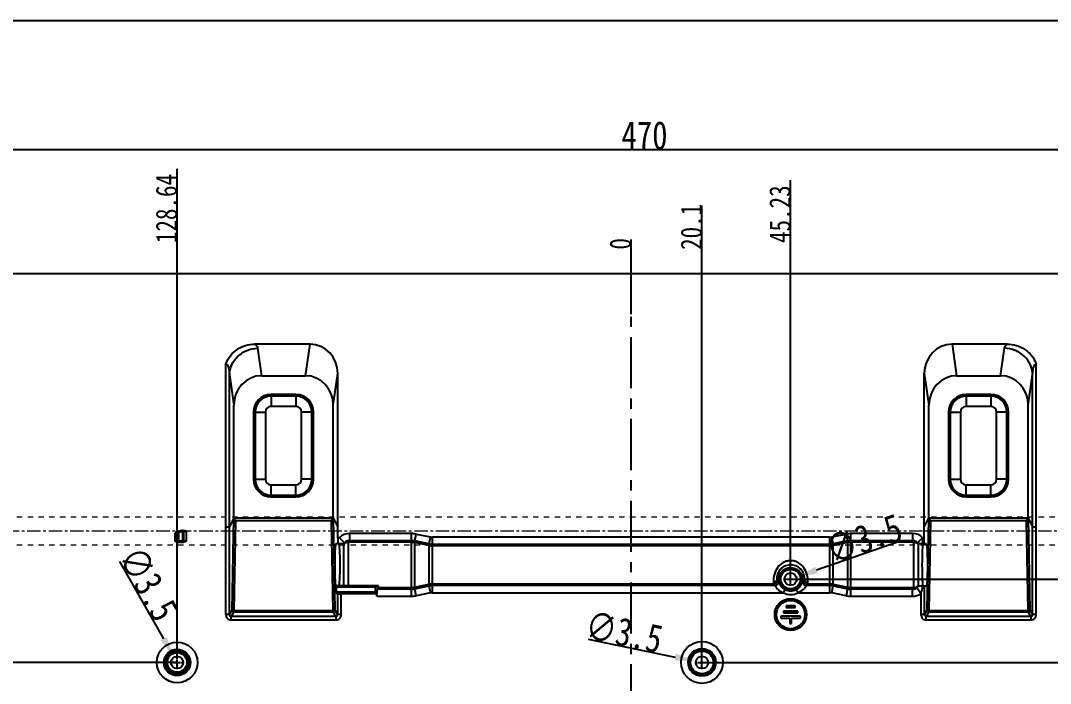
# Model space of a CAD drawing. Header units: millimetres. Extents: x 1572 to 4063, y -10865 to -3081.
# Drawn here: x 2594.6 to 2886.4, y -6379.7 to -6191.9 of the extents above; entities that cross this region are included whole.
import ezdxf

# ---------------------------------------------------------------- set-up
doc = ezdxf.new("R2010")
doc.units = ezdxf.units.MM
doc.header["$LTSCALE"] = 16.335
doc.header["$PDMODE"] = 3
doc.header["$PDSIZE"] = 0.3125
doc.linetypes.add('CENTER', pattern=[0.6, 0.375, -0.075, 0.075, -0.075])
doc.linetypes.add('HIDDEN', pattern=[0.2, 0.1, -0.1])
doc.layers.get('0').update_dxf_attribs({"linetype": 'CONTINUOUS'})
doc.layers.get('Defpoints').update_dxf_attribs({"linetype": 'CONTINUOUS'})
doc.layers.add('cool', color=153, linetype='HIDDEN', lineweight=9)
doc.layers.add('DEFAULT_2', color=8, linetype='HIDDEN')
doc.styles.get("Standard").update_dxf_attribs({"font": 'txt', "width": 0.8})
doc.dimstyles.new('ISO-25', dxfattribs={"dimtxt": 8, "dimasz": 6, "dimexe": 0, "dimexo": 0, "dimgap": 0, "dimtad": 1, "dimdsep": 46, "dimtxsty": 'Standard', "dimcen": 0, "dimclrd": 4, "dimclre": 4, "dimclrt": 6, "dimazin": 0, "dimtfac": 1, "dimtofl": 0, "dimtmove": 0, "dimatfit": 3, "dimfxl": 0, "dimarcsym": 0})

# ---------------------------------------------------------------- blocks, each defined once
blk = doc.blocks.new('*D739')
at = {"color": 4, "lineweight": -2, "transparency": 16777216}
blk.add_line((2622.58, -6345.18), (2635.1, -6367.05), dxfattribs=at)
at = {"color": 4, "transparency": 16777216}
blk.add_solid([(2635.97, -6366.56), (2634.23, -6367.55), (2638.08, -6372.26)], dxfattribs=at)
at = {"layer": 'Defpoints', "color": 0, "transparency": 16777216}
for p in [(2638.08, -6372.26), (2639.82, -6375.3)]:
    blk.add_point(p, dxfattribs=at)
at = {"color": 6, "transparency": 16777216, "insert": (2630.82, -6351.53), "char_height": 8, "attachment_point": 5, "rotation": 299.7956}
blk.add_mtext('∅3.5', dxfattribs=at)
blk = doc.blocks.new('*D740')
at = {"color": 4, "lineweight": -2, "transparency": 16777216}
blk.add_line((2755.4, -6367.23), (2780.1, -6372.24), dxfattribs=at)
at = {"color": 4, "transparency": 16777216}
blk.add_solid([(2780.3, -6371.26), (2779.9, -6373.22), (2785.98, -6373.43)], dxfattribs=at)
at = {"layer": 'Defpoints', "color": 0, "transparency": 16777216}
for p in [(2785.98, -6373.43), (2789.41, -6374.13)]:
    blk.add_point(p, dxfattribs=at)
at = {"color": 6, "transparency": 16777216, "insert": (2765.6, -6365.22), "char_height": 8, "attachment_point": 5, "rotation": 348.5403}
blk.add_mtext('∅3.5', dxfattribs=at)
blk = doc.blocks.new('*D741')
at = {"color": 4, "lineweight": -2, "transparency": 16777216}
blk.add_line((2843.96, -6339.4), (2820.14, -6347.63), dxfattribs=at)
at = {"color": 4, "transparency": 16777216}
blk.add_solid([(2819.82, -6346.68), (2820.47, -6348.57), (2814.47, -6349.59)], dxfattribs=at)
at = {"layer": 'Defpoints', "color": 0, "transparency": 16777216}
for p in [(2811.16, -6350.73), (2814.47, -6349.59)]:
    blk.add_point(p, dxfattribs=at)
at = {"color": 6, "transparency": 16777216, "insert": (2833.58, -6338.75), "char_height": 8, "attachment_point": 5, "rotation": 19.065}
blk.add_mtext('∅3.5', dxfattribs=at)
blk = doc.blocks.new('*D742')
at = {"color": 4, "lineweight": -2, "transparency": 16777216}
for p, q in [((2532.59, -6331.09), (2532.59, -6228.48)), ((2538.59, -6228.48), (2996.59, -6228.48)), ((3002.59, -6326.37), (3002.59, -6228.48))]:
    blk.add_line(p, q, dxfattribs=at)
at = {"color": 4, "transparency": 16777216}
for points in [[(2538.59, -6227.48), (2538.59, -6229.48), (2532.59, -6228.48)], [(2996.59, -6227.48), (2996.59, -6229.48), (3002.59, -6228.48)]]:
    blk.add_solid(points, dxfattribs=at)
at = {"layer": 'Defpoints', "color": 0, "transparency": 16777216}
for p in [(3002.59, -6228.48), (3002.59, -6326.37), (2532.59, -6331.09)]:
    blk.add_point(p, dxfattribs=at)
at = {"color": 6, "transparency": 16777216, "insert": (2771.41, -6224.48), "char_height": 8, "attachment_point": 5}
blk.add_mtext('470', dxfattribs=at)
blk = doc.blocks.new('cool_jt_f12')
at = {"layer": 'cool', "ltscale": 0.3}
for p, q in [((0, 7.0785), (0.856, 6.2225)), ((0, 7.0785), (12, 6.7035)), ((0.856, 6.2225), (0.856, -6.2225)), ((13.5, 5.827375), (0.856, 6.2225)), ((0.856, 6.2225), (13.5, 5.827375)), ((12, 6.7035), (12.856, 5.8475)), ((12, 6.7035), (12, -6.7035)), ((14.327375, 5), (13.5, 5.827375)), ((13.5, -5.827375), (13.5, 5.827375)), ((14.327375, -5), (14.327375, 5)), ((0.856, -6.2225), (13.5, -5.827375)), ((13.5, -5.827375), (14.327375, -5)), ((0.856, -6.2225), (0, -7.0785)), ((0, -7.0785), (12, -6.7035)), ((12, -6.7035), (12.856, -5.8475))]:
    blk.add_line(p, q, dxfattribs=at)
blk = doc.blocks.new('147')
at = {"layer": 'cool', "ltscale": 0.932966}
for p, q in [((229.57, -3849.57), (-211.77, -3849.57)), ((229.57, -3857.57), (-211.77, -3857.57))]:
    blk.add_line(p, q, dxfattribs=at)
at = {"layer": 'cool', "color": 1, "linetype": 'CENTER', "ltscale": 0.621977}
blk.add_line((243.9, -3853.57), (-226.1, -3853.57), dxfattribs=at)
at = {"layer": 'cool', "ltscale": 0.932966}
blk.add_blockref('cool_jt_f12', (-226.1, -3853.57), dxfattribs=at)
at = {"layer": 'cool', "ltscale": 0.932966, "rotation": 179.9999999999999}
blk.add_blockref('cool_jt_f12', (243.9, -3853.57), dxfattribs=at)
blk = doc.blocks.new('*D788')
at = {"color": 4, "lineweight": -2, "transparency": 16777216}
blk.add_line((2971.06, -6336.59), (3019.77, -6336.59), dxfattribs=at)
at = {"layer": 'Defpoints', "color": 0, "transparency": 16777216}
for p in [(2971.06, -6336.59), (3010.17, -6336.59), (2767.59, -6453.59)]:
    blk.add_point(p, dxfattribs=at)
at = {"color": 6, "transparency": 16777216, "insert": (3014.97, -6333.59), "char_height": 6, "attachment_point": 5}
blk.add_mtext('117', dxfattribs=at)
blk = doc.blocks.new('*D789')
at = {"color": 4, "lineweight": -2, "transparency": 16777216}
blk.add_line((2812.82, -6350.16), (3031.77, -6350.16), dxfattribs=at)
at = {"layer": 'Defpoints', "color": 0, "transparency": 16777216}
for p in [(2812.82, -6350.16), (3010.17, -6350.16), (2767.59, -6453.59)]:
    blk.add_point(p, dxfattribs=at)
at = {"color": 6, "transparency": 16777216, "insert": (3020.97, -6347.16), "char_height": 6, "attachment_point": 5}
blk.add_mtext('103.43', dxfattribs=at)
blk = doc.blocks.new('*D790')
at = {"color": 4, "lineweight": -2, "transparency": 16777216}
blk.add_line((2787.69, -6373.78), (3027.77, -6373.78), dxfattribs=at)
at = {"layer": 'Defpoints', "color": 0, "transparency": 16777216}
for p in [(2787.69, -6373.78), (3010.17, -6373.78), (2767.59, -6453.59)]:
    blk.add_point(p, dxfattribs=at)
at = {"color": 6, "transparency": 16777216, "insert": (3018.97, -6370.78), "char_height": 6, "attachment_point": 5}
blk.add_mtext('79.81', dxfattribs=at)
blk = doc.blocks.new('*D798')
at = {"color": 4, "lineweight": -2, "transparency": 16777216}
blk.add_line((2767.59, -6275.1), (2767.59, -6253.98), dxfattribs=at)
at = {"layer": 'Defpoints', "color": 0, "transparency": 16777216}
for p in [(2767.59, -6256.38), (2767.59, -6275.1), (2767.59, -6453.59)]:
    blk.add_point(p, dxfattribs=at)
at = {"color": 6, "transparency": 16777216, "insert": (2764.59, -6255.18), "char_height": 6, "attachment_point": 5, "rotation": 90}
blk.add_mtext('0', dxfattribs=at)
blk = doc.blocks.new('*D799')
at = {"color": 4, "lineweight": -2, "transparency": 16777216}
blk.add_line((2787.69, -6372.89), (2787.69, -6244.38), dxfattribs=at)
at = {"layer": 'Defpoints', "color": 0, "transparency": 16777216}
for p in [(2787.69, -6256.38), (2787.69, -6372.89), (2767.59, -6453.59)]:
    blk.add_point(p, dxfattribs=at)
at = {"color": 6, "transparency": 16777216, "insert": (2784.69, -6250.38), "char_height": 6, "attachment_point": 5, "rotation": 90}
blk.add_mtext('20.1', dxfattribs=at)
blk = doc.blocks.new('*D800')
at = {"color": 4, "lineweight": -2, "transparency": 16777216}
blk.add_line((2812.82, -6349.76), (2812.82, -6237.18), dxfattribs=at)
at = {"layer": 'Defpoints', "color": 0, "transparency": 16777216}
for p in [(2812.82, -6256.38), (2812.82, -6349.76), (2767.59, -6453.59)]:
    blk.add_point(p, dxfattribs=at)
at = {"color": 6, "transparency": 16777216, "insert": (2809.82, -6246.78), "char_height": 6, "attachment_point": 5, "rotation": 90}
blk.add_mtext('45.23', dxfattribs=at)
blk = doc.blocks.new('*D801')
at = {"color": 4, "lineweight": -2, "transparency": 16777216}
blk.add_line((2896.23, -6372.68), (2896.23, -6233.98), dxfattribs=at)
at = {"layer": 'Defpoints', "color": 0, "transparency": 16777216}
for p in [(2896.23, -6256.38), (2896.23, -6372.68), (2767.59, -6453.59)]:
    blk.add_point(p, dxfattribs=at)
at = {"color": 6, "transparency": 16777216, "insert": (2893.23, -6245.18), "char_height": 6, "attachment_point": 5, "rotation": 90}
blk.add_mtext('128.64', dxfattribs=at)
blk = doc.blocks.new('*D802')
at = {"color": 4, "lineweight": -2, "transparency": 16777216}
blk.add_line((2972.59, -6290.13), (2972.59, -6244.38), dxfattribs=at)
at = {"layer": 'Defpoints', "color": 0, "transparency": 16777216}
for p in [(2972.59, -6256.38), (2972.59, -6290.13), (2767.59, -6453.59)]:
    blk.add_point(p, dxfattribs=at)
at = {"color": 6, "transparency": 16777216, "insert": (2969.59, -6250.38), "char_height": 6, "attachment_point": 5, "rotation": 90}
blk.add_mtext('205', dxfattribs=at)
blk = doc.blocks.new('*D805')
at = {"color": 4, "lineweight": -2, "transparency": 16777216}
blk.add_line((2564.13, -6336.59), (2515.41, -6336.59), dxfattribs=at)
at = {"layer": 'Defpoints', "color": 0, "transparency": 16777216}
for p in [(2525.01, -6336.59), (2564.13, -6336.59), (2767.59, -6453.59)]:
    blk.add_point(p, dxfattribs=at)
at = {"color": 6, "transparency": 16777216, "insert": (2520.21, -6333.59), "char_height": 6, "attachment_point": 5}
blk.add_mtext('117', dxfattribs=at)
blk = doc.blocks.new('*D806')
at = {"color": 4, "lineweight": -2, "transparency": 16777216}
blk.add_line((2638.95, -6373.78), (2507.41, -6373.78), dxfattribs=at)
at = {"layer": 'Defpoints', "color": 0, "transparency": 16777216}
for p in [(2525.01, -6373.78), (2638.95, -6373.78), (2767.59, -6453.59)]:
    blk.add_point(p, dxfattribs=at)
at = {"color": 6, "transparency": 16777216, "insert": (2516.21, -6370.78), "char_height": 6, "attachment_point": 5}
blk.add_mtext('79.81', dxfattribs=at)
blk = doc.blocks.new('*D813')
at = {"color": 4, "lineweight": -2, "transparency": 16777216}
blk.add_line((2638.95, -6372.68), (2638.95, -6233.98), dxfattribs=at)
at = {"layer": 'Defpoints', "color": 0, "transparency": 16777216}
for p in [(2638.95, -6256.38), (2638.95, -6372.68), (2767.59, -6453.59)]:
    blk.add_point(p, dxfattribs=at)
at = {"color": 6, "transparency": 16777216, "insert": (2635.95, -6245.18), "char_height": 6, "attachment_point": 5, "rotation": 90}
blk.add_mtext('128.64', dxfattribs=at)
blk = doc.blocks.new('*D814')
at = {"color": 4, "lineweight": -2, "transparency": 16777216}
blk.add_line((2562.59, -6290.13), (2562.59, -6244.38), dxfattribs=at)
at = {"layer": 'Defpoints', "color": 0, "transparency": 16777216}
for p in [(2562.59, -6256.38), (2562.59, -6290.13), (2767.59, -6453.59)]:
    blk.add_point(p, dxfattribs=at)
at = {"color": 6, "transparency": 16777216, "insert": (2559.59, -6250.38), "char_height": 6, "attachment_point": 5, "rotation": 90}
blk.add_mtext('205', dxfattribs=at)
blk = doc.blocks.new('*D815')
at = {"color": 4, "lineweight": -2, "transparency": 16777216}
blk.add_line((2559.27, -6293.59), (2516.44, -6293.59), dxfattribs=at)
at = {"layer": 'Defpoints', "color": 0, "transparency": 16777216}
for p in [(2526.84, -6293.59), (2559.27, -6293.59), (2767.59, -6453.59)]:
    blk.add_point(p, dxfattribs=at)
at = {"color": 6, "transparency": 16777216, "insert": (2521.64, -6290.59), "char_height": 6, "attachment_point": 5}
blk.add_mtext('160', dxfattribs=at)
blk = doc.blocks.new('*D816')
at = {"color": 4, "lineweight": -2, "transparency": 16777216}
blk.add_line((2981.39, -6293.59), (3018.68, -6293.59), dxfattribs=at)
at = {"layer": 'Defpoints', "color": 0, "transparency": 16777216}
for p in [(2981.39, -6293.59), (3008.28, -6293.59), (2767.59, -6453.59)]:
    blk.add_point(p, dxfattribs=at)
at = {"color": 6, "transparency": 16777216, "insert": (3013.48, -6290.59), "char_height": 6, "attachment_point": 5}
blk.add_mtext('160', dxfattribs=at)

msp = doc.modelspace()

# ---------------------------------------------------------------- linework, layer by layer
at = {"color": 7, "linetype": 'Continuous'}
for p, q in [((2583.593, -6263.588), (2951.593, -6263.588)), ((2676.612, -6283.588), (2660.964, -6283.588)), ((2675.322, -6292.549), (2676.612, -6283.588)), ((2858.574, -6283.588), (2859.864, -6292.549)), ((2874.222, -6283.588), (2858.574, -6283.588)), ((2661.765, -6284.778), (2662.884, -6292.549)), ((2872.302, -6292.549), (2873.42, -6284.778)), ((2652.773, -6360.219), (2652.773, -6289.19)), ((2882.413, -6360.219), (2882.413, -6289.19)), ((2653.776, -6360.219), (2653.776, -6292.296)), ((2653.776, -6292.296), (2655.017, -6300.91)), ((2683.189, -6300.91), (2684.479, -6291.949)), ((2684.479, -6338.556), (2684.479, -6291.949)), ((2850.706, -6340.211), (2850.706, -6291.949)), ((2850.706, -6291.949), (2851.997, -6300.91)), ((2880.169, -6300.91), (2881.41, -6292.296)), ((2881.41, -6360.219), (2881.41, -6292.296)), ((2662.884, -6292.549), (2675.322, -6292.549)), ((2859.864, -6292.549), (2872.302, -6292.549)), ((2665.603, -6297.846), (2665.603, -6301.22)), ((2672.603, -6297.846), (2665.603, -6297.846)), ((2672.603, -6297.846), (2672.603, -6301.22)), ((2862.583, -6297.846), (2862.583, -6301.22)), ((2869.583, -6297.846), (2862.583, -6297.846)), ((2869.583, -6297.846), (2869.583, -6301.22)), ((2655.017, -6332.853), (2655.017, -6300.91)), ((2672.603, -6298.322), (2665.603, -6298.322)), ((2683.189, -6332.853), (2683.189, -6300.91)), ((2851.997, -6332.853), (2851.997, -6300.91)), ((2869.583, -6298.322), (2862.583, -6298.322)), ((2880.169, -6332.853), (2880.169, -6300.91)), ((2660.603, -6302.846), (2660.603, -6321.846)), ((2660.603, -6302.846), (2663.977, -6302.846)), ((2661.079, -6302.846), (2661.079, -6321.846)), ((2663.977, -6302.846), (2663.977, -6321.846)), ((2672.603, -6301.22), (2665.603, -6301.22)), ((2674.229, -6321.846), (2674.229, -6302.846)), ((2677.603, -6302.846), (2674.229, -6302.846)), ((2677.127, -6321.846), (2677.127, -6302.846)), ((2677.603, -6321.846), (2677.603, -6302.846)), ((2857.583, -6302.846), (2857.583, -6321.846)), ((2857.583, -6302.846), (2860.957, -6302.846)), ((2858.059, -6302.846), (2858.059, -6321.846)), ((2860.957, -6302.846), (2860.957, -6321.846)), ((2869.583, -6301.22), (2862.583, -6301.22)), ((2871.209, -6321.846), (2871.209, -6302.846)), ((2874.583, -6302.846), (2871.209, -6302.846)), ((2874.107, -6321.846), (2874.107, -6302.846)), ((2874.583, -6321.846), (2874.583, -6302.846)), ((2660.603, -6321.846), (2663.977, -6321.846)), ((2665.603, -6326.846), (2665.603, -6323.472)), ((2665.603, -6323.472), (2672.603, -6323.472)), ((2672.603, -6326.846), (2672.603, -6323.472)), ((2677.603, -6321.846), (2674.229, -6321.846)), ((2857.583, -6321.846), (2860.957, -6321.846)), ((2862.583, -6326.846), (2862.583, -6323.472)), ((2862.583, -6323.472), (2869.583, -6323.472)), ((2869.583, -6326.846), (2869.583, -6323.472)), ((2874.583, -6321.846), (2871.209, -6321.846)), ((2665.603, -6326.37), (2672.603, -6326.37)), ((2665.603, -6326.846), (2672.603, -6326.846)), ((2862.583, -6326.37), (2869.583, -6326.37)), ((2862.583, -6326.846), (2869.583, -6326.846)), ((2655.017, -6332.853), (2653.776, -6335.34)), ((2654.532, -6358.957), (2655.03, -6332.889)), ((2655.017, -6332.853), (2683.189, -6332.853)), ((2683.176, -6332.889), (2683.673, -6358.957)), ((2683.189, -6332.853), (2684.479, -6335.44)), ((2850.706, -6335.44), (2851.997, -6332.853)), ((2851.512, -6358.957), (2852.01, -6332.889)), ((2851.997, -6332.853), (2880.169, -6332.853)), ((2880.156, -6332.889), (2880.653, -6358.957)), ((2880.169, -6332.853), (2881.41, -6335.34)), ((2655.523, -6333.524), (2655.034, -6359.129)), ((2655.523, -6333.524), (2682.683, -6333.524)), ((2683.172, -6359.129), (2682.683, -6333.524)), ((2852.503, -6333.524), (2852.014, -6359.129)), ((2852.503, -6333.524), (2879.663, -6333.524)), ((2880.152, -6359.129), (2879.663, -6333.524)), ((2638.332, -6337.24), (2638.332, -6339.337)), ((2639.081, -6336.958), (2639.081, -6339.337)), ((2639.241, -6336.678), (2639.137, -6336.702)), ((2639.421, -6336.76), (2639.455, -6336.916)), ((2639.455, -6339.337), (2639.455, -6336.916)), ((2640.429, -6336.546), (2640.46, -6336.702)), ((2640.46, -6336.702), (2640.46, -6339.837)), ((2640.835, -6339.337), (2640.835, -6336.68)), ((2641.584, -6339.337), (2641.584, -6336.547)), ((2684.956, -6338.444), (2686.377, -6339.865)), ((2687.806, -6337.262), (2687.806, -6339.264)), ((2705.288, -6337.262), (2687.806, -6337.262)), ((2705.288, -6337.262), (2705.288, -6355.019)), ((2706.273, -6339.362), (2706.668, -6337.399)), ((2706.668, -6337.399), (2710.717, -6338.212)), ((2710.717, -6338.212), (2710.323, -6340.175)), ((2711.308, -6354.01), (2711.308, -6338.271)), ((2823.878, -6338.271), (2711.308, -6338.271)), ((2823.878, -6338.271), (2823.878, -6354.01)), ((2824.469, -6338.212), (2828.518, -6337.399)), ((2824.863, -6340.175), (2824.469, -6338.212)), ((2828.518, -6337.399), (2828.913, -6339.362)), ((2829.898, -6355.019), (2829.898, -6337.262)), ((2847.381, -6337.262), (2829.898, -6337.262)), ((2847.38, -6337.262), (2847.38, -6339.264)), ((2850.229, -6338.445), (2848.809, -6339.865)), ((2638.332, -6339.337), (2641.584, -6339.337)), ((2640.463, -6339.837), (2639.453, -6339.837)), ((2686.181, -6340.211), (2683.911, -6340.211)), ((2687.514, -6352.07), (2687.514, -6339.733)), ((2705.288, -6339.733), (2687.514, -6339.733)), ((2687.805, -6339.264), (2705.288, -6339.264)), ((2706.273, -6352.919), (2706.273, -6339.362)), ((2710.323, -6340.175), (2706.273, -6339.362)), ((2710.323, -6340.637), (2706.273, -6339.83)), ((2710.323, -6340.175), (2710.323, -6352.106)), ((2711.308, -6340.273), (2823.878, -6340.273)), ((2823.878, -6340.734), (2711.308, -6340.734)), ((2828.913, -6339.362), (2824.863, -6340.175)), ((2828.913, -6339.83), (2824.863, -6340.637)), ((2824.863, -6352.106), (2824.863, -6340.175)), ((2828.913, -6339.362), (2828.913, -6352.919)), ((2829.898, -6339.264), (2847.38, -6339.264)), ((2847.671, -6339.733), (2829.898, -6339.733)), ((2847.671, -6339.733), (2847.671, -6352.548)), ((2849.001, -6340.234), (2849.001, -6352.047)), ((2851.275, -6340.211), (2849.005, -6340.211)), ((2684.627, -6352.104), (2683.911, -6352.07)), ((2684.627, -6352.104), (2683.979, -6352.353)), ((2683.979, -6352.353), (2683.979, -6353.879)), ((2683.979, -6352.353), (2695.032, -6352.353)), ((2684.64, -6352.133), (2684.627, -6352.104)), ((2684.832, -6352.069), (2684.64, -6352.133)), ((2696.011, -6352.07), (2684.832, -6352.069)), ((2695.032, -6352.353), (2695.883, -6352.07)), ((2695.032, -6352.353), (2695.032, -6353.879)), ((2695.909, -6352.548), (2695.628, -6353.017)), ((2705.288, -6353.017), (2695.628, -6353.017)), ((2695.909, -6352.548), (2705.288, -6352.548)), ((2706.273, -6352.451), (2710.323, -6351.644)), ((2706.273, -6352.919), (2710.323, -6352.106)), ((2706.668, -6354.882), (2706.273, -6352.919)), ((2710.323, -6352.106), (2710.717, -6354.069)), ((2711.308, -6351.547), (2808.035, -6351.547)), ((2808.376, -6352.008), (2711.308, -6352.008)), ((2811.211, -6353.128), (2810.733, -6354.01)), ((2814.425, -6353.128), (2814.902, -6354.01)), ((2823.878, -6352.008), (2817.26, -6352.008)), ((2817.601, -6351.547), (2823.878, -6351.547)), ((2824.469, -6354.069), (2824.863, -6352.106)), ((2824.863, -6351.644), (2828.913, -6352.451)), ((2824.863, -6352.106), (2828.913, -6352.919)), ((2828.913, -6352.919), (2828.518, -6354.882)), ((2829.898, -6352.548), (2847.671, -6352.548)), ((2847.381, -6353.017), (2829.898, -6353.017)), ((2847.38, -6355.019), (2847.38, -6353.017)), ((2849.753, -6354.245), (2848.57, -6352.622)), ((2849.005, -6352.07), (2851.275, -6352.07)), ((2850.756, -6360.219), (2850.756, -6352.07)), ((2683.979, -6353.879), (2684.43, -6354.329)), ((2695.032, -6353.879), (2683.979, -6353.879)), ((2684.43, -6354.329), (2684.43, -6360.219)), ((2685.433, -6360.219), (2685.433, -6354.379)), ((2695.535, -6354.379), (2685.433, -6354.379)), ((2695.032, -6353.879), (2695.538, -6354.385)), ((2695.532, -6355.019), (2695.535, -6354.379)), ((2695.532, -6355.019), (2705.288, -6355.019)), ((2710.717, -6354.069), (2706.668, -6354.882)), ((2711.308, -6354.01), (2810.733, -6354.01)), ((2814.902, -6354.01), (2823.878, -6354.01)), ((2828.518, -6354.882), (2824.469, -6354.069)), ((2829.898, -6355.019), (2847.379, -6355.019)), ((2849.753, -6354.244), (2849.753, -6360.219)), ((2653.776, -6360.219), (2654.532, -6358.957)), ((2655.034, -6359.457), (2654.275, -6360.724)), ((2655.034, -6359.457), (2655.034, -6359.129)), ((2683.172, -6359.129), (2655.034, -6359.129)), ((2655.034, -6359.457), (2683.172, -6359.457)), ((2683.172, -6359.129), (2683.172, -6359.457)), ((2683.93, -6360.724), (2683.172, -6359.457)), ((2683.673, -6358.957), (2684.43, -6360.219)), ((2810.808, -6359.206), (2810.808, -6359.708)), ((2814.828, -6359.206), (2810.808, -6359.206)), ((2811.562, -6357.698), (2811.562, -6358.201)), ((2814.074, -6357.698), (2811.562, -6357.698)), ((2811.562, -6358.201), (2814.074, -6358.201)), ((2814.074, -6358.201), (2814.074, -6357.698)), ((2814.828, -6359.708), (2814.828, -6359.206)), ((2850.756, -6360.219), (2851.512, -6358.957)), ((2852.014, -6359.457), (2851.255, -6360.724)), ((2852.014, -6359.457), (2852.014, -6359.129)), ((2880.152, -6359.129), (2852.014, -6359.129)), ((2852.014, -6359.457), (2880.152, -6359.457)), ((2880.152, -6359.129), (2880.152, -6359.457)), ((2880.91, -6360.724), (2880.152, -6359.457)), ((2880.653, -6358.957), (2881.41, -6360.219)), ((2653.776, -6360.219), (2652.773, -6360.219)), ((2654.275, -6361.725), (2654.275, -6360.724)), ((2683.93, -6360.724), (2654.275, -6360.724)), ((2654.275, -6361.725), (2683.93, -6361.725)), ((2683.93, -6360.724), (2683.93, -6361.725)), ((2685.433, -6360.219), (2684.43, -6360.219)), ((2810.054, -6360.713), (2810.054, -6361.216)), ((2815.582, -6360.713), (2810.054, -6360.713)), ((2810.054, -6361.216), (2812.567, -6361.216)), ((2810.808, -6359.708), (2814.828, -6359.708)), ((2812.567, -6361.216), (2812.567, -6362.723)), ((2813.069, -6362.723), (2813.069, -6361.216)), ((2813.069, -6361.216), (2815.582, -6361.216)), ((2815.582, -6361.216), (2815.582, -6360.713)), ((2850.756, -6360.219), (2849.753, -6360.219)), ((2851.255, -6361.725), (2851.255, -6360.724)), ((2880.91, -6360.724), (2851.255, -6360.724)), ((2851.255, -6361.725), (2880.91, -6361.725)), ((2880.91, -6360.724), (2880.91, -6361.725)), ((2882.413, -6360.219), (2881.41, -6360.219)), ((2812.567, -6362.723), (2813.069, -6362.723))]:
    msp.add_line(p, q, dxfattribs=at)
at = {"color": 1, "linetype": 'CENTER', "ltscale": 2.363517}
msp.add_line((2767.593, -6643.588), (2767.593, -6263.588), dxfattribs=at)
at = {"color": 1, "linetype": 'CENTER', "ltscale": 0.108846}
for p, q in [((2810.893, -6350.161), (2814.743, -6350.161)), ((2812.818, -6352.086), (2812.818, -6348.236)), ((2637.028, -6373.778), (2640.878, -6373.778)), ((2638.953, -6375.703), (2638.953, -6371.853)), ((2785.768, -6373.778), (2789.618, -6373.778)), ((2787.693, -6375.703), (2787.693, -6371.853))]:
    msp.add_line(p, q, dxfattribs=at)
msp.add_lwpolyline([(3074.571, -6716.432), (2308.233, -6716.432), (2308.233, -6191.938), (3074.571, -6191.938)], close=True)
at = {"color": 7, "linetype": 'Continuous'}
for centre, radius in [((2812.818, -6350.161), 3.291), ((2812.818, -6350.161), 2.789), ((2812.818, -6360.211), 4.522), ((2812.818, -6360.211), 4.02), ((2638.953, -6373.778), 5.764), ((2787.693, -6373.778), 5.927), ((2638.953, -6373.778), 3.756), ((2638.953, -6373.778), 3.291), ((2638.953, -6373.778), 2.789), ((2787.693, -6373.778), 3.92), ((2787.693, -6373.778), 3.729), ((2787.693, -6373.778), 3.227)]:
    msp.add_circle(centre, radius, dxfattribs=at)
at = {"color": 2}
msp.add_circle((2812.818, -6350.161), 1.75, dxfattribs=at)
at = {"color": 2, "linetype": 'Continuous'}
for centre in [(2638.953, -6373.778), (2787.693, -6373.778)]:
    msp.add_circle(centre, 1.75, dxfattribs=at)
at = {"color": 7, "linetype": 'Continuous'}
for centre, radius, start, end in [((2665.603, -6302.846), 5, 90, 180), ((2672.603, -6302.846), 5, 0, 90), ((2862.583, -6302.846), 5, 90, 180), ((2869.583, -6302.846), 5, 0, 90), ((2665.603, -6302.846), 4.524, 90, 180), ((2672.603, -6302.846), 4.524, 0, 90), ((2862.583, -6302.846), 4.524, 90, 180), ((2869.583, -6302.846), 4.524, 0, 90), ((2665.603, -6302.846), 1.626, 90, 180), ((2672.603, -6302.846), 1.626, 0, 90), ((2862.583, -6302.846), 1.626, 90, 180), ((2869.583, -6302.846), 1.626, 0, 90), ((2665.603, -6321.846), 5, 180, 270), ((2665.603, -6321.846), 4.524, 180, 270), ((2665.603, -6321.846), 1.626, 180, 270), ((2672.603, -6321.846), 5, 270, 0), ((2672.603, -6321.846), 4.524, 270, 0), ((2672.603, -6321.846), 1.626, 270, 0), ((2862.583, -6321.846), 5, 180, 270), ((2862.583, -6321.846), 4.524, 180, 270), ((2862.583, -6321.846), 1.626, 180, 270), ((2869.583, -6321.846), 5, 270, 0), ((2869.583, -6321.846), 4.524, 270, 0), ((2869.583, -6321.846), 1.626, 270, 0), ((2635.276, -6327.767), 9.954, 287.87556, 289.03269), ((2639.792, -6341.968), 5.061, 96.8001, 98.07989), ((2637.35, -6331.34), 5.652, 288.43815, 288.99438), ((2637.636, -6332.171), 4.774, 288.98905, 289.61788), ((2640.138, -6344.872), 7.985, 95.87228, 96.79546), ((2650.291, -6385.411), 49.97, 101.11787, 102.77499), ((2640.297, -6346.321), 9.442, 95.11566, 95.93611), ((2650.281, -6385.391), 49.669, 101.40387, 102.58901), ((2641.341, -6347.589), 10.922, 93.86322, 94.62573), ((2640.242, -6331.998), 4.4, 274.05564, 275.38374), ((2891.862, -6340.209), 207.389, 179.54323, 179.69381), ((2687.809, -6341.293), 4.031, 90.03968, 135.03696), ((2705.286, -6344.289), 7.027, 78.66155, 89.98558), ((2711.308, -6335.267), 3.004, 258.64778, 270.00012), ((2823.878, -6335.267), 3.004, 269.99988, 281.35222), ((2829.9, -6344.289), 7.027, 90.01434, 101.33837), ((2847.377, -6341.293), 4.032, 44.98312, 89.94678), ((2825.823, -6340.89), 24.528, 4.22612, 5.7234), ((2821.231, -6341.175), 29.128, 1.89619, 4.12019), ((3031.041, -6340.938), 346.57, 179.69632, 179.87986), ((2705.287, -6344.269), 5.004, 78.62775, 89.98514), ((2705.287, -6344.789), 5.056, 78.746, 89.98683), ((2711.309, -6335.24), 5.033, 258.69518, 269.98624), ((2711.309, -6335.679), 5.056, 258.746, 269.98683), ((2823.877, -6335.24), 5.033, 270.01376, 281.30482), ((2823.877, -6335.679), 5.056, 270.01317, 281.254), ((2829.899, -6344.269), 5.004, 90.01486, 101.37225), ((2829.899, -6344.789), 5.056, 90.01317, 101.254), ((2847.281, -6341.384), 2.154, 41.14781, 44.81291), ((2847.371, -6341.306), 2.036, 32.54288, 41.1716), ((2813.575, -6346.609), 5.956, 220.35104, 224.98182), ((2812.061, -6346.609), 5.956, 315.01816, 319.6489), ((2705.287, -6347.492), 5.056, 270.01317, 281.254), ((2705.287, -6348.013), 5.004, 270.01486, 281.37225), ((2711.309, -6356.603), 5.056, 90.01317, 101.254), ((2711.309, -6357.041), 5.033, 90.01376, 101.30482), ((2814.291, -6347.282), 7.571, 214.28711, 217.16277), ((2814.068, -6347.458), 7.287, 217.116, 218.63699), ((2812.911, -6350.005), 3.555, 227.83852, 241.44373), ((2812.818, -6350.161), 3.374, 241.56684, 298.43316), ((2812.763, -6350.062), 3.487, 298.44895, 306.12851), ((2812.721, -6350.004), 3.559, 306.13475, 312.99976), ((2812.212, -6349.634), 4.191, 329.23529, 333.29776), ((2811.472, -6347.375), 7.414, 321.32287, 324.1868), ((2811.331, -6347.281), 7.583, 324.23418, 325.76694), ((2823.877, -6356.603), 5.056, 78.746, 89.98683), ((2823.877, -6357.041), 5.033, 78.69518, 89.98624), ((2829.899, -6347.492), 5.056, 258.746, 269.98683), ((2829.899, -6348.013), 5.004, 258.62775, 269.98514), ((2836.283, -6350.566), 14.064, 353.1512, 353.86071), ((2705.286, -6347.993), 7.027, 270.0145, 281.33853), ((2711.308, -6357.014), 3.004, 89.99988, 101.35222), ((2812.818, -6350.161), 4.378, 241.56684, 298.43316), ((2823.878, -6357.014), 3.004, 78.64778, 90.00012), ((2829.9, -6347.993), 7.027, 258.66164, 269.98567), ((2847.378, -6350.994), 4.026, 270.01423, 306.14307), ((2683.167, -6358.95), 0.508, 300.08301, 314.88959), ((2683.17, -6358.954), 0.503, 344.79694, 359.69316)]:
    msp.add_arc(centre, radius, start, end, dxfattribs=at)
for centre, major_axis, ratio, start_param, end_param in [((2676.468, -6292.101), (1.215, 8.437), 0.9385552, -1.4185674, 0.134328), ((2858.717, -6292.101), (-1.215, 8.437), 0.9385552, -0.134328, 1.4185674), ((2663.028, -6301.063), (-1.215, 8.437), 0.9385552, -0.134328, 1.4185674), ((2675.178, -6301.063), (1.215, 8.437), 0.9385552, -1.4185674, 0.134328), ((2860.008, -6301.063), (-1.215, 8.437), 0.9385552, -0.134328, 1.4185674), ((2872.158, -6301.063), (1.215, 8.437), 0.9385552, -1.4185674, 0.134328), ((2655.019, -6333.352), (0, 0.502), 0.0524078, -0.3982634, 0.1047217), ((2683.186, -6333.352), (0, 0.502), 0.0524078, -0.1047217, 0.3982634), ((2851.999, -6333.352), (0, 0.502), 0.0524078, -0.3982634, 0.1047217), ((2880.166, -6333.352), (0, 0.502), 0.0524078, -0.1047217, 0.3982634), ((2684.827, -6346.141), (0, 5.929), 0.0524078, -3.1241413, -0.0000019), ((2850.359, -6346.141), (0, 5.929), 0.0524078, 0.000002, 3.1415946), ((2695.638, -6355.019), (0, 2.01), 0.0524078, 0.0872645, 1.2496517), ((2695.88, -6346.141), (0, 6.432), 0.0524078, -3.0543282, -2.7436901), ((2685.433, -6354.327), (1.005, 0), 0.0524098, -3.0892328, -1.5707963)]:
    msp.add_ellipse(centre, major_axis=major_axis, ratio=ratio, start_param=start_param, end_param=end_param, dxfattribs=at)
for points, knots in [([(2652.773, -6289.19), (2653.063, -6288.363), (2653.943, -6286.802), (2655.911, -6284.999), (2658.321, -6283.851), (2660.086, -6283.588), (2660.964, -6283.588)], [0, 0, 0, 0, 0.2498061, 0.4997868, 0.7498605, 1, 1, 1, 1]), ([(2660.964, -6283.588), (2661.075, -6283.677), (2661.435, -6283.996), (2661.717, -6284.44), (2661.765, -6284.778)], [0, 0, 0, 0, 0.2941115, 1, 1, 1, 1]), ([(2873.42, -6284.778), (2873.436, -6284.674), (2873.569, -6284.201), (2873.925, -6283.825), (2874.222, -6283.588)], [0, 0, 0, 0, 0.2174293, 1, 1, 1, 1]), ([(2874.222, -6283.588), (2875.1, -6283.588), (2876.866, -6283.851), (2879.275, -6285), (2881.244, -6286.802), (2882.122, -6288.364), (2882.413, -6289.19)], [0, 0, 0, 0, 0.2502426, 0.5003338, 0.7502932, 1, 1, 1, 1]), ([(2653.776, -6292.296), (2653.795, -6291.323), (2654.251, -6289.342), (2656.052, -6286.87), (2658.678, -6285.208), (2660.737, -6284.796), (2661.765, -6284.778)], [0, 0, 0, 0, 0.2424884, 0.4902521, 0.7436809, 1, 1, 1, 1]), ([(2881.41, -6292.296), (2881.391, -6291.323), (2880.935, -6289.342), (2879.134, -6286.87), (2876.507, -6285.208), (2874.449, -6284.796), (2873.42, -6284.778)], [0, 0, 0, 0, 0.2424884, 0.490252, 0.7436808, 1, 1, 1, 1]), ([(2652.773, -6289.19), (2652.915, -6289.19), (2653.171, -6289.404), (2653.42, -6289.905), (2653.696, -6290.876), (2653.767, -6291.728), (2653.776, -6292.296)], [0, 0, 0, 0, 0.1251411, 0.2511134, 0.5012768, 1, 1, 1, 1]), ([(2881.41, -6292.296), (2881.414, -6292.012), (2881.446, -6291.444), (2881.547, -6290.74), (2881.686, -6290.187), (2881.823, -6289.781), (2881.996, -6289.463), (2882.192, -6289.246), (2882.339, -6289.19), (2882.413, -6289.19)], [0, 0, 0, 0, 0.2484596, 0.4970889, 0.6215732, 0.7465206, 0.8718859, 0.9355117, 1, 1, 1, 1]), ([(2655.523, -6333.524), (2655.412, -6333.419), (2655.257, -6333.256), (2655.1, -6333.04), (2655.036, -6332.936), (2655.03, -6332.889)], [0, 0, 0, 0, 0.5664361, 0.8242977, 1, 1, 1, 1]), ([(2682.683, -6333.524), (2682.794, -6333.419), (2682.949, -6333.256), (2683.106, -6333.04), (2683.17, -6332.936), (2683.176, -6332.889)], [0, 0, 0, 0, 0.5664361, 0.8242977, 1, 1, 1, 1]), ([(2852.503, -6333.524), (2852.392, -6333.419), (2852.237, -6333.256), (2852.08, -6333.04), (2852.016, -6332.936), (2852.01, -6332.889)], [0, 0, 0, 0, 0.5664361, 0.8242977, 1, 1, 1, 1]), ([(2879.663, -6333.524), (2879.774, -6333.419), (2879.929, -6333.256), (2880.086, -6333.04), (2880.15, -6332.936), (2880.156, -6332.889)], [0, 0, 0, 0, 0.5664361, 0.8242977, 1, 1, 1, 1]), ([(2653.776, -6335.34), (2653.772, -6335.351), (2653.738, -6335.366), (2653.637, -6335.393), (2653.432, -6335.417), (2653.129, -6335.436), (2652.897, -6335.44), (2652.773, -6335.44)], [0, 0, 0, 0, 0.0340013, 0.0982986, 0.3172434, 0.6329656, 1, 1, 1, 1]), ([(2882.413, -6335.44), (2882.289, -6335.44), (2882.057, -6335.436), (2881.754, -6335.417), (2881.549, -6335.393), (2881.448, -6335.366), (2881.414, -6335.351), (2881.41, -6335.34)], [0, 0, 0, 0, 0.3669409, 0.6825957, 0.901623, 0.9659809, 1, 1, 1, 1]), ([(2638.332, -6337.24), (2638.514, -6337.078), (2638.753, -6336.848), (2639.058, -6336.72), (2639.137, -6336.702)], [0, 0, 0, 0, 0.7496859, 1, 1, 1, 1]), ([(2639.081, -6336.958), (2639.042, -6336.976), (2638.858, -6337.056), (2638.671, -6337.125), (2638.522, -6337.176)], [0, 0, 0, 0, 0.2165596, 1, 1, 1, 1]), ([(2639.39, -6336.625), (2639.376, -6336.628), (2639.325, -6336.64), (2639.274, -6336.654), (2639.239, -6336.667)], [0, 0, 0, 0, 0.2774827, 1, 1, 1, 1]), ([(2640.553, -6336.388), (2640.543, -6336.388), (2640.492, -6336.393), (2640.441, -6336.402), (2640.401, -6336.41)], [0, 0, 0, 0, 0.209146, 1, 1, 1, 1]), ([(2640.835, -6336.68), (2640.819, -6336.68), (2640.742, -6336.683), (2640.665, -6336.688), (2640.605, -6336.692)], [0, 0, 0, 0, 0.2145686, 1, 1, 1, 1]), ([(2641.584, -6336.547), (2641.515, -6336.563), (2641.267, -6336.617), (2641.017, -6336.664), (2640.835, -6336.68)], [0, 0, 0, 0, 0.279318, 1, 1, 1, 1]), ([(2639.453, -6339.837), (2639.349, -6339.837), (2638.934, -6339.765), (2638.585, -6339.516), (2638.332, -6339.337)], [0, 0, 0, 0, 0.2507748, 1, 1, 1, 1]), ([(2639.456, -6339.837), (2639.389, -6339.837), (2639.244, -6339.781), (2639.16, -6339.656), (2639.13, -6339.586)], [0, 0, 0, 0, 0.4644818, 1, 1, 1, 1]), ([(2639.455, -6339.837), (2639.455, -6339.85), (2639.443, -6339.504), (2639.455, -6339.491), (2639.455, -6339.337)], [0, 0, 0, 0, 0.0762908, 1, 1, 1, 1]), ([(2640.835, -6339.337), (2640.835, -6339.461), (2640.782, -6339.696), (2640.561, -6339.837), (2640.46, -6339.837)], [0, 0, 0, 0, 0.5502958, 1, 1, 1, 1]), ([(2641.584, -6339.337), (2641.331, -6339.516), (2640.982, -6339.765), (2640.567, -6339.837), (2640.463, -6339.837)], [0, 0, 0, 0, 0.7492255, 1, 1, 1, 1]), ([(2683.792, -6340.663), (2683.746, -6341.023), (2683.687, -6341.918), (2683.627, -6343.454), (2683.597, -6345.306), (2683.599, -6346.95), (2683.619, -6348.256), (2683.641, -6349.161), (2683.672, -6349.978), (2683.708, -6350.681), (2683.75, -6351.252), (2683.795, -6351.667), (2683.837, -6351.92), (2683.876, -6352.033), (2683.898, -6352.067), (2683.911, -6352.07)], [0, 0, 0, 0, 0.0950972, 0.2349894, 0.4033284, 0.5805895, 0.6660424, 0.7459473, 0.818069, 0.8803091, 0.9307772, 0.9677776, 0.9904705, 0.9967088, 1, 1, 1, 1]), ([(2683.911, -6340.211), (2683.896, -6340.215), (2683.87, -6340.26), (2683.844, -6340.345), (2683.816, -6340.488), (2683.8, -6340.598), (2683.792, -6340.663)], [0, 0, 0, 0, 0.095906, 0.2878467, 0.5876685, 1, 1, 1, 1]), ([(2686.185, -6352.069), (2686.179, -6352.059), (2686.185, -6352.013), (2686.18, -6351.927), (2686.186, -6351.784), (2686.186, -6351.592), (2686.186, -6351.351), (2686.185, -6350.938), (2686.185, -6350.319), (2686.185, -6349.469), (2686.185, -6348.5), (2686.185, -6347.446), (2686.185, -6345.982), (2686.185, -6344.232), (2686.185, -6342.194), (2686.185, -6340.893), (2686.185, -6340.234)], [0, 0, 0, 0, 0.0031004, 0.0106655, 0.0226335, 0.0389185, 0.0593601, 0.0837635, 0.1436011, 0.2162601, 0.2991538, 0.3892897, 0.4834357, 0.6702076, 0.8328756, 1, 1, 1, 1]), ([(2687.514, -6339.733), (2687.396, -6339.733), (2686.918, -6339.78), (2686.456, -6339.996), (2686.185, -6340.234)], [0, 0, 0, 0, 0.2475281, 1, 1, 1, 1]), ([(2687.805, -6339.264), (2687.789, -6339.301), (2687.711, -6339.455), (2687.612, -6339.598), (2687.529, -6339.699)], [0, 0, 0, 0, 0.2355416, 1, 1, 1, 1]), ([(2847.657, -6339.699), (2847.628, -6339.664), (2847.522, -6339.528), (2847.434, -6339.378), (2847.38, -6339.264)], [0, 0, 0, 0, 0.2668969, 1, 1, 1, 1]), ([(2847.671, -6339.733), (2847.79, -6339.733), (2848.268, -6339.78), (2848.73, -6339.996), (2849.001, -6340.234)], [0, 0, 0, 0, 0.2475278, 1, 1, 1, 1]), ([(2851.275, -6340.211), (2851.29, -6340.215), (2851.316, -6340.26), (2851.341, -6340.345), (2851.37, -6340.488), (2851.386, -6340.598), (2851.394, -6340.663)], [0, 0, 0, 0, 0.095906, 0.2878467, 0.5876685, 1, 1, 1, 1]), ([(2851.394, -6340.663), (2851.432, -6340.96), (2851.485, -6341.688), (2851.568, -6343.513), (2851.599, -6346.141), (2851.568, -6348.768), (2851.485, -6350.593), (2851.432, -6351.321), (2851.394, -6351.618)], [0, 0, 0, 0, 0.0818009, 0.1995717, 0.4999996, 0.8004276, 0.9181987, 1, 1, 1, 1]), ([(2817.693, -6351.074), (2817.74, -6350.57), (2817.661, -6349.305), (2816.959, -6347.314), (2815.578, -6345.781), (2814.067, -6345.061), (2812.817, -6344.868), (2811.567, -6345.063), (2810.057, -6345.782), (2808.676, -6347.316), (2807.975, -6349.306), (2807.896, -6350.57), (2807.943, -6351.074)], [0, 0, 0, 0, 0.087201, 0.2154869, 0.3571208, 0.4285449, 0.5000782, 0.5715798, 0.6429937, 0.7846087, 0.912856, 1, 1, 1, 1]), ([(2816.689, -6350.161), (2816.732, -6349.864), (2816.71, -6349.338), (2816.498, -6348.606), (2816.06, -6347.706), (2815.089, -6346.719), (2813.499, -6346.097), (2811.77, -6346.173), (2810.488, -6346.82), (2809.713, -6347.589), (2809.196, -6348.399), (2808.981, -6349.071), (2808.937, -6349.499)], [0, 0, 0, 0, 0.0762591, 0.1308778, 0.1932811, 0.3292847, 0.4716243, 0.6150956, 0.7567207, 0.8254842, 0.8907588, 1, 1, 1, 1]), ([(2808.947, -6350.161), (2808.941, -6350.394), (2808.702, -6350.886), (2808.197, -6351.07), (2807.943, -6351.075)], [0, 0, 0, 0, 0.478921, 1, 1, 1, 1]), ([(2809.035, -6350.465), (2809.055, -6350.729), (2808.865, -6351.303), (2808.306, -6351.546), (2808.035, -6351.547)], [0, 0, 0, 0, 0.4936901, 1, 1, 1, 1]), ([(2808.937, -6349.499), (2808.93, -6349.564), (2808.915, -6349.784), (2808.924, -6350.007), (2808.947, -6350.161)], [0, 0, 0, 0, 0.2969455, 1, 1, 1, 1]), ([(2808.947, -6350.161), (2808.956, -6350.229), (2808.978, -6350.331), (2809.011, -6350.437), (2809.035, -6350.465)], [0, 0, 0, 0, 0.6483336, 1, 1, 1, 1]), ([(2816.601, -6350.465), (2816.58, -6350.732), (2816.775, -6351.307), (2817.333, -6351.545), (2817.601, -6351.547)], [0, 0, 0, 0, 0.4995563, 1, 1, 1, 1]), ([(2816.601, -6350.465), (2816.625, -6350.437), (2816.658, -6350.331), (2816.679, -6350.229), (2816.689, -6350.161)], [0, 0, 0, 0, 0.3515437, 1, 1, 1, 1]), ([(2816.689, -6350.161), (2816.695, -6350.391), (2816.874, -6350.763), (2817.305, -6351.013), (2817.564, -6351.072), (2817.693, -6351.074)], [0, 0, 0, 0, 0.4701768, 0.7382949, 1, 1, 1, 1]), ([(2807.943, -6351.074), (2807.954, -6351.179), (2807.977, -6351.336), (2808.007, -6351.499), (2808.035, -6351.547)], [0, 0, 0, 0, 0.6548518, 1, 1, 1, 1]), ([(2809.361, -6350.819), (2809.413, -6351.1), (2809.253, -6351.737), (2808.658, -6352.006), (2808.376, -6352.008)], [0, 0, 0, 0, 0.5029694, 1, 1, 1, 1]), ([(2808.376, -6352.008), (2808.394, -6352.029), (2808.437, -6352.099), (2808.565, -6352.315), (2808.8, -6352.704), (2809.249, -6353.183), (2809.641, -6353.466), (2809.856, -6353.596)], [0, 0, 0, 0, 0.0383714, 0.1110655, 0.3437141, 0.6567514, 1, 1, 1, 1]), ([(2809.362, -6350.819), (2809.369, -6350.83), (2809.413, -6350.903), (2809.444, -6350.983), (2809.472, -6351.049)], [0, 0, 0, 0, 0.1568362, 1, 1, 1, 1]), ([(2809.472, -6351.049), (2809.483, -6351.076), (2809.537, -6351.209), (2809.594, -6351.34), (2809.643, -6351.443)], [0, 0, 0, 0, 0.201243, 1, 1, 1, 1]), ([(2809.643, -6351.443), (2809.666, -6351.489), (2809.771, -6351.699), (2809.893, -6351.9), (2809.999, -6352.048)], [0, 0, 0, 0, 0.2195812, 1, 1, 1, 1]), ([(2809.999, -6352.048), (2810.036, -6352.099), (2810.195, -6352.31), (2810.375, -6352.505), (2810.524, -6352.64)], [0, 0, 0, 0, 0.2378989, 1, 1, 1, 1]), ([(2815.873, -6353.539), (2815.799, -6353.586), (2815.49, -6353.77), (2815.159, -6353.918), (2814.902, -6354.01)], [0, 0, 0, 0, 0.2427695, 1, 1, 1, 1]), ([(2815.148, -6352.607), (2815.218, -6352.542), (2815.468, -6352.29), (2815.68, -6352.001), (2815.813, -6351.778)], [0, 0, 0, 0, 0.2688796, 1, 1, 1, 1]), ([(2817.26, -6352.008), (2817.242, -6352.023), (2817.207, -6352.081), (2817.144, -6352.191), (2817.052, -6352.353), (2816.86, -6352.657), (2816.487, -6353.091), (2816.101, -6353.393), (2815.873, -6353.539)], [0, 0, 0, 0, 0.033814, 0.0945609, 0.1837262, 0.3008515, 0.6111261, 1, 1, 1, 1]), ([(2815.956, -6351.518), (2815.978, -6351.473), (2816.05, -6351.324), (2816.115, -6351.171), (2816.159, -6351.063)], [0, 0, 0, 0, 0.2992916, 1, 1, 1, 1]), ([(2816.159, -6351.063), (2816.165, -6351.047), (2816.187, -6350.994), (2816.209, -6350.941), (2816.225, -6350.904)], [0, 0, 0, 0, 0.2946275, 1, 1, 1, 1]), ([(2816.274, -6350.819), (2816.223, -6351.098), (2816.381, -6351.734), (2816.976, -6352.006), (2817.26, -6352.008)], [0, 0, 0, 0, 0.4995236, 1, 1, 1, 1]), ([(2816.225, -6350.904), (2816.23, -6350.894), (2816.244, -6350.865), (2816.259, -6350.834), (2816.274, -6350.819)], [0, 0, 0, 0, 0.3367864, 1, 1, 1, 1]), ([(2817.601, -6351.547), (2817.628, -6351.498), (2817.659, -6351.337), (2817.683, -6351.179), (2817.693, -6351.074)], [0, 0, 0, 0, 0.3451194, 1, 1, 1, 1]), ([(2847.381, -6353.017), (2847.397, -6352.98), (2847.475, -6352.826), (2847.573, -6352.683), (2847.657, -6352.582)], [0, 0, 0, 0, 0.2355406, 1, 1, 1, 1]), ([(2847.671, -6352.548), (2847.79, -6352.548), (2848.268, -6352.501), (2848.73, -6352.285), (2849.001, -6352.047)], [0, 0, 0, 0, 0.2475278, 1, 1, 1, 1]), ([(2848.57, -6352.622), (2848.622, -6352.584), (2848.819, -6352.425), (2848.988, -6352.23), (2849.088, -6352.07)], [0, 0, 0, 0, 0.2549263, 1, 1, 1, 1]), ([(2849.753, -6354.245), (2849.885, -6353.926), (2850.105, -6353.269), (2850.206, -6352.585), (2850.247, -6352.243)], [0, 0, 0, 0, 0.5001796, 1, 1, 1, 1]), ([(2851.394, -6351.618), (2851.386, -6351.683), (2851.37, -6351.793), (2851.341, -6351.936), (2851.316, -6352.021), (2851.29, -6352.066), (2851.275, -6352.07)], [0, 0, 0, 0, 0.4123284, 0.7121491, 0.9040911, 1, 1, 1, 1]), ([(2655.034, -6359.129), (2654.918, -6359.127), (2654.757, -6359.107), (2654.588, -6359.037), (2654.536, -6358.983), (2654.532, -6358.957)], [0, 0, 0, 0, 0.6343039, 0.8579647, 1, 1, 1, 1]), ([(2683.673, -6358.957), (2683.669, -6358.987), (2683.602, -6359.049), (2683.527, -6359.074), (2683.479, -6359.088)], [0, 0, 0, 0, 0.378499, 1, 1, 1, 1]), ([(2852.014, -6359.129), (2851.898, -6359.127), (2851.737, -6359.107), (2851.568, -6359.037), (2851.516, -6358.983), (2851.512, -6358.957)], [0, 0, 0, 0, 0.6343039, 0.8579647, 1, 1, 1, 1]), ([(2880.653, -6358.957), (2880.647, -6359.002), (2880.519, -6359.081), (2880.404, -6359.104), (2880.325, -6359.115)], [0, 0, 0, 0, 0.3613662, 1, 1, 1, 1]), ([(2652.773, -6360.219), (2652.773, -6360.603), (2653.091, -6361.404), (2653.891, -6361.725), (2654.275, -6361.725)], [0, 0, 0, 0, 0.4999806, 1, 1, 1, 1]), ([(2653.776, -6360.219), (2653.775, -6360.347), (2653.889, -6360.607), (2654.148, -6360.725), (2654.275, -6360.724)], [0, 0, 0, 0, 0.5018379, 1, 1, 1, 1]), ([(2683.93, -6361.725), (2684.315, -6361.725), (2685.115, -6361.403), (2685.433, -6360.603), (2685.433, -6360.219)], [0, 0, 0, 0, 0.5002378, 1, 1, 1, 1]), ([(2683.93, -6360.724), (2684.057, -6360.725), (2684.317, -6360.607), (2684.431, -6360.347), (2684.43, -6360.219)], [0, 0, 0, 0, 0.4982396, 1, 1, 1, 1]), ([(2849.753, -6360.219), (2849.753, -6360.603), (2850.071, -6361.404), (2850.871, -6361.725), (2851.255, -6361.725)], [0, 0, 0, 0, 0.4999806, 1, 1, 1, 1]), ([(2850.756, -6360.219), (2850.755, -6360.347), (2850.869, -6360.607), (2851.128, -6360.725), (2851.255, -6360.724)], [0, 0, 0, 0, 0.5018379, 1, 1, 1, 1]), ([(2880.91, -6361.725), (2881.295, -6361.725), (2882.095, -6361.403), (2882.413, -6360.603), (2882.413, -6360.219)], [0, 0, 0, 0, 0.5002378, 1, 1, 1, 1]), ([(2880.91, -6360.724), (2881.037, -6360.725), (2881.297, -6360.607), (2881.411, -6360.347), (2881.41, -6360.219)], [0, 0, 0, 0, 0.4982396, 1, 1, 1, 1])]:
    msp.add_open_spline(points, degree=3, knots=knots, dxfattribs=at)
for points in [[(2639.086, -6336.819), (2639.074, -6336.864), (2639.074, -6336.912), (2639.081, -6336.958)], [(2640.655, -6336.379), (2640.879, -6336.335), (2641.117, -6336.398), (2641.335, -6336.466)], [(2640.791, -6336.511), (2640.818, -6336.563), (2640.833, -6336.622), (2640.835, -6336.68)], [(2641.335, -6336.466), (2641.418, -6336.492), (2641.501, -6336.52), (2641.584, -6336.547)], [(2684.957, -6338.444), (2684.794, -6338.461), (2684.633, -6338.5), (2684.479, -6338.556)], [(2639.13, -6339.586), (2639.097, -6339.508), (2639.081, -6339.422), (2639.081, -6339.337)], [(2686.377, -6339.865), (2686.272, -6339.97), (2686.178, -6340.086), (2686.099, -6340.211)], [(2687.529, -6339.699), (2687.048, -6339.696), (2686.538, -6339.889), (2686.181, -6340.211)], [(2687.285, -6339.337), (2686.947, -6339.43), (2686.624, -6339.617), (2686.377, -6339.865)], [(2687.805, -6339.264), (2687.63, -6339.265), (2687.454, -6339.29), (2687.285, -6339.337)], [(2847.9, -6339.337), (2847.732, -6339.29), (2847.555, -6339.265), (2847.38, -6339.264)], [(2847.657, -6339.699), (2848.138, -6339.696), (2848.648, -6339.889), (2849.005, -6340.211)], [(2848.809, -6339.865), (2848.562, -6339.617), (2848.238, -6339.43), (2847.9, -6339.337)], [(2809.856, -6353.596), (2810.133, -6353.762), (2810.429, -6353.9), (2810.733, -6354.01)], [(2847.381, -6353.017), (2847.798, -6353.015), (2848.233, -6352.87), (2848.57, -6352.622)], [(2847.657, -6352.582), (2848.138, -6352.585), (2848.648, -6352.392), (2849.005, -6352.07)], [(2654.532, -6358.957), (2654.533, -6359.084), (2654.59, -6359.22), (2654.68, -6359.31)], [(2654.68, -6359.31), (2654.771, -6359.4), (2654.906, -6359.457), (2655.034, -6359.457)], [(2683.345, -6359.115), (2683.288, -6359.123), (2683.23, -6359.128), (2683.172, -6359.129)], [(2683.172, -6359.457), (2683.258, -6359.457), (2683.347, -6359.433), (2683.422, -6359.39)], [(2683.479, -6359.088), (2683.435, -6359.1), (2683.39, -6359.109), (2683.345, -6359.115)], [(2683.526, -6359.31), (2683.587, -6359.249), (2683.633, -6359.169), (2683.656, -6359.086)], [(2851.512, -6358.957), (2851.513, -6359.084), (2851.57, -6359.22), (2851.66, -6359.31)], [(2851.66, -6359.31), (2851.751, -6359.4), (2851.886, -6359.457), (2852.014, -6359.457)], [(2880.325, -6359.115), (2880.268, -6359.123), (2880.21, -6359.128), (2880.152, -6359.129)], [(2880.152, -6359.457), (2880.279, -6359.457), (2880.415, -6359.4), (2880.506, -6359.31)], [(2880.506, -6359.31), (2880.596, -6359.22), (2880.653, -6359.084), (2880.653, -6358.957)]]:
    msp.add_open_spline(points, degree=3, dxfattribs=at)
at = {"layer": 'DEFAULT_2', "color": 8, "linetype": 'HIDDEN'}
for p, q in [((2639.39, -6336.625), (2639.421, -6336.76)), ((2640.406, -6336.43), (2640.429, -6336.546))]:
    msp.add_line(p, q, dxfattribs=at)
for points, knots in [([(2639.239, -6336.667), (2639.203, -6336.671), (2639.13, -6336.708), (2639.095, -6336.781), (2639.086, -6336.819)], [0, 0, 0, 0, 0.4711413, 1, 1, 1, 1]), ([(2640.553, -6336.388), (2640.595, -6336.375), (2640.701, -6336.388), (2640.767, -6336.466), (2640.791, -6336.511)], [0, 0, 0, 0, 0.4637865, 1, 1, 1, 1])]:
    msp.add_open_spline(points, degree=3, knots=knots, dxfattribs=at)

# ---------------------------------------------------------------- block references
msp.add_blockref('147', (2758.697, -2483.022))

# ---------------------------------------------------------------- dimensions: what is measured, and where the dimension line sits
dim = msp.add_linear_dim(base=(3002.593, -6228.477), p1=(2532.593, -6331.088), p2=(3002.593, -6326.374), dimstyle='ISO-25', override={"dimfxl": 1.25})
dim.commit()
dim.dimension.update_dxf_attribs({"geometry": '*D742', "text_midpoint": (2771.405, -6228.477), "dimtype": 160})
for feature_location, offset, dtype, origin, picture, middle in [((2638.953, -6372.68), (0, 116.298), 1, (2767.593, -6453.588), '*D813', (2635.953, -6245.182)), ((2896.233, -6372.68), (0, 116.298), 1, (2767.593, -6453.588), '*D801', (2893.233, -6245.182)), ((2812.817919308, -6349.760461677), (0, 93.378712813), 1, (2767.592919308, -6453.588155281), '*D800', (2809.817919308, -6246.781748865)), ((2787.693, -6372.888), (0, 116.506), 1, (2767.593, -6453.588), '*D799', (2784.693, -6250.382)), ((2562.593, -6290.133), (0, 33.751), 1, (2767.593, -6453.588), '*D814', (2559.593, -6250.382)), ((2972.593, -6290.133), (0, 33.751), 1, (2767.593, -6453.588), '*D802', (2969.593, -6250.382)), ((2767.592919308, -6275.098872884), (0, 18.717124019), 1, (2767.592919308, -6453.588155281), '*D798', (2764.592919308, -6255.181748865)), ((2559.271, -6293.588), (-32.427, 0), 0, (2767.593, -6453.588), '*D815', (2521.644, -6290.588)), ((2981.393, -6293.588), (26.889, 0), 0, (2767.593, -6453.588), '*D816', (3013.482, -6290.588)), ((2564.131, -6336.588), (-39.117, 0), 0, (2767.593, -6453.588), '*D805', (2520.214, -6333.588)), ((2971.055, -6336.588), (39.117, 0), 0, (2767.593, -6453.588), '*D788', (3014.972, -6333.588)), ((2812.818, -6350.161), (197.354, 0), 0, (2767.593, -6453.588), '*D789', (3020.972, -6347.161)), ((2638.953, -6373.778), (-113.939, 0), 0, (2767.593, -6453.588), '*D806', (2516.214, -6370.778)), ((2787.693, -6373.778), (222.479, 0), 0, (2767.593, -6453.588), '*D790', (3018.972, -6370.778))]:
    dim = msp.add_ordinate_dim(feature_location=feature_location, offset=offset, dtype=dtype, origin=origin, dimstyle='ISO-25', override={"dimtxt": 6, "dimfxl": 1.25})
    dim.commit()
    dim.dimension.update_dxf_attribs({"geometry": picture, "text_midpoint": middle})
for p1, p2, picture, middle in [((2811.164, -6350.732), (2814.472, -6349.589), '*D741', (2833.581, -6338.753)), ((2639.823, -6375.297), (2638.083, -6372.259), '*D739', (2630.821, -6351.527)), ((2789.408, -6374.126), (2785.978, -6373.43), '*D740', (2765.603, -6365.219))]:
    dim = msp.add_diameter_dim_2p(p1=p1, p2=p2, dimstyle='ISO-25', override={"dimfxl": 1.25})
    dim.commit()
    dim.dimension.update_dxf_attribs({"geometry": picture, "text_midpoint": middle})

doc.saveas('drawing.dxf')
